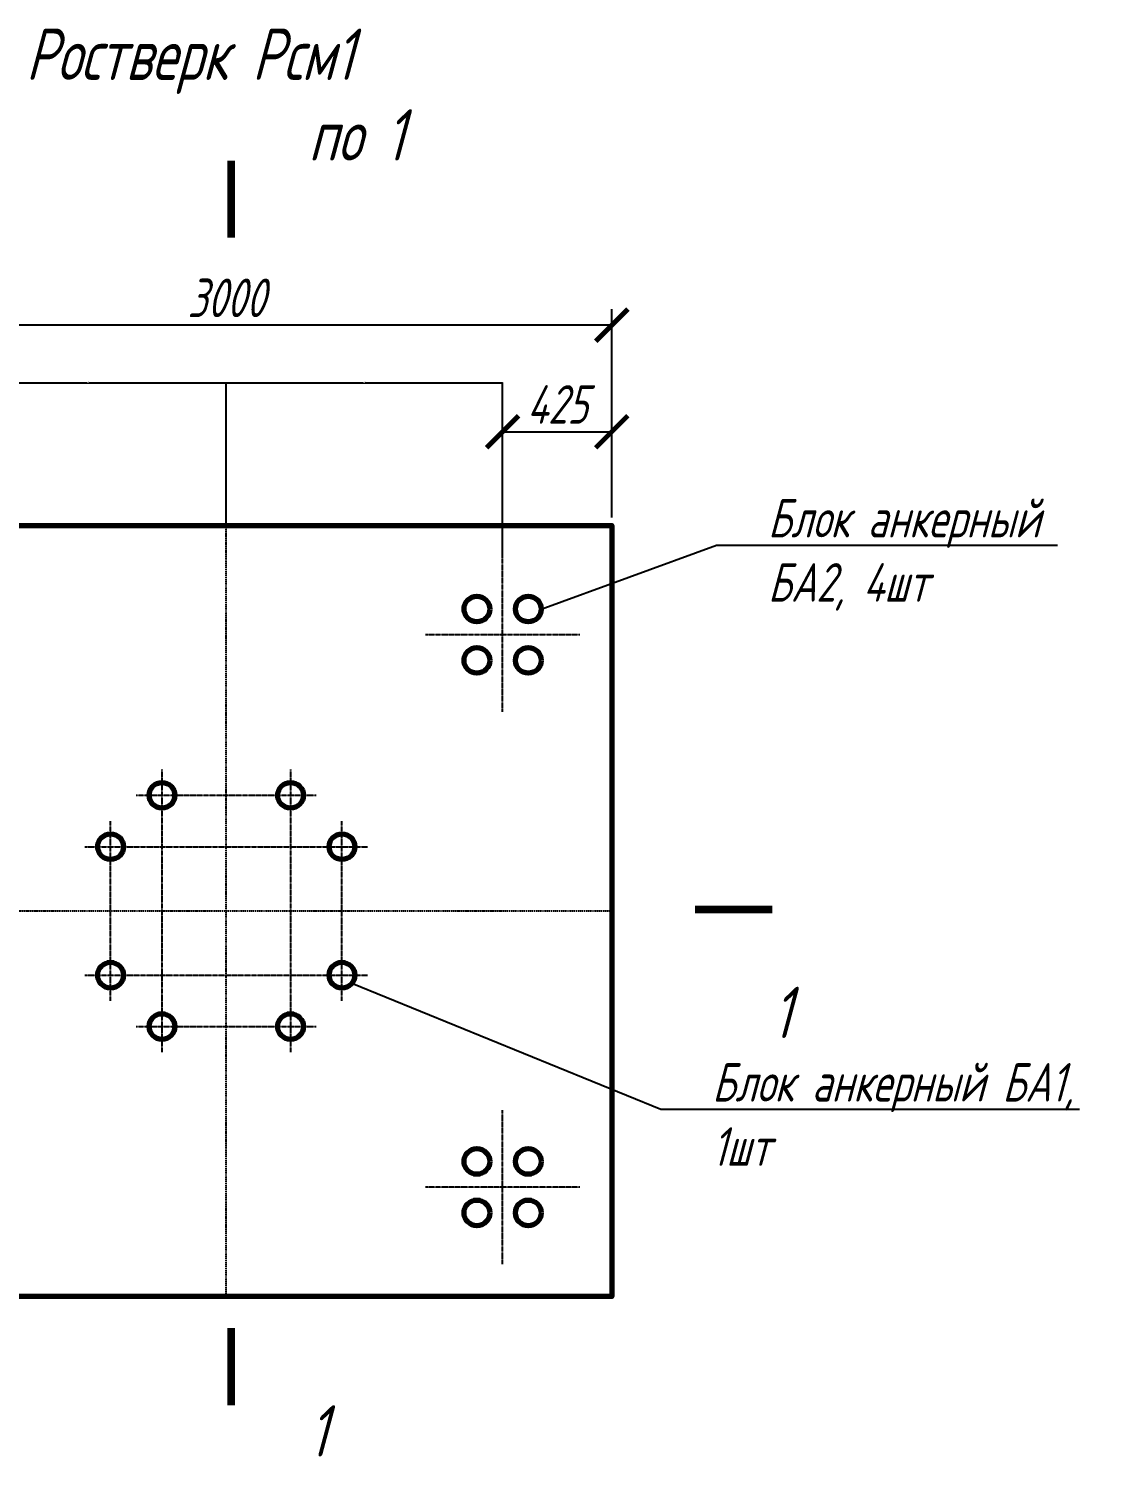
# Model space of a CAD drawing. Header units: millimetres. Extents: x 18535 to 117897, y 11356 to 27315.
# Drawn here: x 26076 to 30285, y 21695 to 27252 of the extents above; entities that cross this region are included whole.
import ezdxf
from ezdxf import colors
from ezdxf.entities.mleader import LeaderData, LeaderLine
from ezdxf.enums import TextEntityAlignment as Align
from ezdxf.math import Vec2, Vec3

# ---------------------------------------------------------------- set-up
doc = ezdxf.new("R2010")
doc.units = ezdxf.units.MM
doc.linetypes.add('ОСЕВАЯ_МЕЛКАЯ', pattern=[8, 5, -1.5, 0, -1.5])
for name, color, linetype, lineweight in [('Dimensions', 1, 'Continuous', 25), ('Обозначения', 102, 'Continuous', 25), ('Основная', 134, 'Continuous', 70)]:
    doc.layers.add(name, color=color, linetype=linetype, lineweight=lineweight)
doc.styles.add('!Жартун', font='simplex.shx', dxfattribs={"width": 0.7, "oblique": 15, "height": 3})
doc.dimstyles.new('!Жартун_размер', dxfattribs={"dimtxt": 3, "dimasz": 2.5, "dimexe": 1.25, "dimexo": 0.625, "dimtad": 1, "dimdec": 0, "dimtxsty": '!Жартун', "dimblk": 'ARCHTICK', "dimcen": 2.5, "dimaunit": 1, "dimadec": 0, "dimazin": 0, "dimtfac": 1, "dimtdec": 0, "dimtix": 1, "dimtmove": 1, "dimatfit": 2, "dimldrblk": 'NONE', "dimfxl": 1, "dimtfill": 1, "dimlwd": 25, "dimarcsym": 0})

# ---------------------------------------------------------------- blocks, each defined once
blk = doc.blocks.new('_ArchTick')
at = {"color": 0, "linetype": 'ByBlock', "const_width": 0.15}
blk.add_lwpolyline([(-0.5, -0.5), (0.5, 0.5)], dxfattribs=at)
blk = doc.blocks.new('*D313')
at = {"layer": 'Defpoints', "color": 0, "transparency": 16777216}
for p in [(26845, 25873.6), (26845, 25318), (25770, 25193)]:
    blk.add_point(p, dxfattribs=at)
at = {"layer": 'Dimensions', "color": 0, "lineweight": -2, "transparency": 16777216}
for p, q in [((25770, 25193.7), (25770, 25874.9)), ((26845, 25318.7), (26845, 25874.9))]:
    blk.add_line(p, q, dxfattribs=at)
at = {"layer": 'Dimensions', "color": 0, "linetype": 'Continuous', "lineweight": 25, "transparency": 16777216}
blk.add_line((25770, 25873.6), (26845, 25873.6), dxfattribs=at)
at = {"layer": 'Dimensions', "color": 0, "lineweight": 25, "transparency": 16777216, "xscale": 2.5, "yscale": 2.5, "zscale": 2.5, "rotation": 180}
blk.add_blockref('_ArchTick', (25770, 25873.6), dxfattribs=at)
at = {"layer": 'Dimensions', "color": 0, "lineweight": 25, "transparency": 16777216, "xscale": 2.5, "yscale": 2.5, "zscale": 2.5}
blk.add_blockref('_ArchTick', (26845, 25873.6), dxfattribs=at)
at = {"layer": 'Dimensions', "color": 0, "transparency": 16777216, "insert": (26307.5, 25875.8), "char_height": 3, "attachment_point": 5, "style": '!Жартун', "bg_fill": 3, "box_fill_scale": 1.1, "bg_fill_color": 256, "bg_fill_true_color": 13158600, "bg_fill_transparency": 0}
blk.add_mtext('1075', dxfattribs=at)
blk = doc.blocks.new('_None')
blk = doc.blocks.new('*D316')
at = {"layer": 'Defpoints', "color": 0, "transparency": 16777216}
for p in [(27920, 25873.6), (26845, 25318), (27920, 25193)]:
    blk.add_point(p, dxfattribs=at)
at = {"layer": 'Dimensions', "color": 0, "lineweight": -2, "transparency": 16777216}
for p, q in [((26845, 25318.7), (26845, 25874.9)), ((27920, 25193.7), (27920, 25874.9))]:
    blk.add_line(p, q, dxfattribs=at)
at = {"layer": 'Dimensions', "color": 0, "linetype": 'Continuous', "lineweight": 25, "transparency": 16777216}
blk.add_line((26845, 25873.6), (27920, 25873.6), dxfattribs=at)
at = {"layer": 'Dimensions', "color": 0, "lineweight": 25, "transparency": 16777216, "xscale": 2.5, "yscale": 2.5, "zscale": 2.5, "rotation": 180}
blk.add_blockref('_ArchTick', (26845, 25873.6), dxfattribs=at)
at = {"layer": 'Dimensions', "color": 0, "lineweight": 25, "transparency": 16777216, "xscale": 2.5, "yscale": 2.5, "zscale": 2.5}
blk.add_blockref('_ArchTick', (27920, 25873.6), dxfattribs=at)
at = {"layer": 'Dimensions', "color": 0, "transparency": 16777216, "insert": (27382.5, 25875.8), "char_height": 3, "attachment_point": 5, "style": '!Жартун', "bg_fill": 3, "box_fill_scale": 1.1, "bg_fill_color": 256, "bg_fill_true_color": 13158600, "bg_fill_transparency": 0}
blk.add_mtext('1075', dxfattribs=at)
blk = doc.blocks.new('*D318')
at = {"layer": 'Defpoints', "color": 0, "transparency": 16777216}
for p in [(28345, 25683), (28345, 25318), (27920, 25193)]:
    blk.add_point(p, dxfattribs=at)
at = {"layer": 'Dimensions', "color": 0, "lineweight": -2, "transparency": 16777216}
for p, q in [((27920, 25224.3), (27920, 25745.5)), ((28345, 25349.3), (28345, 25745.5))]:
    blk.add_line(p, q, dxfattribs=at)
at = {"layer": 'Dimensions', "color": 0, "linetype": 'Continuous', "lineweight": 25, "transparency": 16777216}
blk.add_line((27920, 25683), (28345, 25683), dxfattribs=at)
at = {"layer": 'Dimensions', "color": 0, "lineweight": 25, "transparency": 16777216, "xscale": 125, "yscale": 125, "zscale": 125, "rotation": 180}
blk.add_blockref('_ArchTick', (27920, 25683), dxfattribs=at)
at = {"layer": 'Dimensions', "color": 0, "lineweight": 25, "transparency": 16777216, "xscale": 125, "yscale": 125, "zscale": 125}
blk.add_blockref('_ArchTick', (28345, 25683), dxfattribs=at)
at = {"layer": 'Dimensions', "color": 0, "transparency": 16777216, "insert": (28132.5, 25789.2), "char_height": 150, "attachment_point": 5, "style": '!Жартун', "bg_fill": 3, "box_fill_scale": 1.1, "bg_fill_color": 256, "bg_fill_true_color": 13158600, "bg_fill_transparency": 0}
blk.add_mtext('425', dxfattribs=at)
blk = doc.blocks.new('*D319')
at = {"layer": 'Defpoints', "color": 0, "transparency": 16777216}
for p in [(25345, 26097.7), (25345, 25318), (28345, 25318)]:
    blk.add_point(p, dxfattribs=at)
at = {"layer": 'Dimensions', "color": 0, "lineweight": -2, "transparency": 16777216}
for p, q in [((25345, 25349.3), (25345, 26160.2)), ((28345, 25349.3), (28345, 26160.2))]:
    blk.add_line(p, q, dxfattribs=at)
at = {"layer": 'Dimensions', "color": 0, "linetype": 'Continuous', "lineweight": 25, "transparency": 16777216}
blk.add_line((28345, 26097.7), (25345, 26097.7), dxfattribs=at)
at = {"layer": 'Dimensions', "color": 0, "lineweight": 25, "transparency": 16777216, "xscale": 125, "yscale": 125, "zscale": 125, "rotation": 180}
blk.add_blockref('_ArchTick', (25345, 26097.7), dxfattribs=at)
at = {"layer": 'Dimensions', "color": 0, "lineweight": 25, "transparency": 16777216, "xscale": 125, "yscale": 125, "zscale": 125}
blk.add_blockref('_ArchTick', (28345, 26097.7), dxfattribs=at)
at = {"layer": 'Dimensions', "color": 0, "transparency": 16777216, "insert": (26845, 26203.9), "char_height": 150, "attachment_point": 5, "style": '!Жартун', "bg_fill": 3, "box_fill_scale": 1.1, "bg_fill_color": 256, "bg_fill_true_color": 13158600, "bg_fill_transparency": 0}
blk.add_mtext('3000', dxfattribs=at)

msp = doc.modelspace()

# ---------------------------------------------------------------- linework, layer by layer
at = {"layer": 'Dimensions', "linetype": 'ОСЕВАЯ_МЕЛКАЯ', "ltscale": 0.5}
for p, q in [((28220, 24893), (27620, 24893)), ((27920, 22443), (27920, 23043)), ((28220, 22743), (27620, 22743))]:
    msp.add_line(p, q, dxfattribs=at)
at = {"layer": 'Dimensions', "linetype": 'ОСЕВАЯ_МЕЛКАЯ'}
for points in [[(26845, 22318), (26845, 25318)], [(25345, 23818), (28345, 23818)]]:
    msp.add_lwpolyline(points, dxfattribs=at)
at = {"layer": 'Dimensions', "linetype": 'ОСЕВАЯ_МЕЛКАЯ', "ltscale": 0.5}
for points in [[(26595, 24368), (26595, 23268)], [(27095, 24368), (27095, 23268)], [(26495, 24268), (27195, 24268)], [(26395, 23468), (26395, 24168)], [(27295, 23468), (27295, 24168)], [(26295, 24068), (27395, 24068)], [(26295, 23568), (27395, 23568)], [(26495, 23368), (27195, 23368)]]:
    msp.add_lwpolyline(points, dxfattribs=at)
at = {"layer": 'Обозначения'}
for points in [[(26864.6, 26438, 30, 30, 0), (26864.6, 26738, 30, 30, 0), (26864.6, 26638, 0, 40, 0), (27064.6, 26638, 0, 0, 0), (27364.6, 26638, 0, 0, 0)], [(28668.9, 23823.1, 30, 30, 0), (28968.9, 23823.1, 30, 30, 0), (28868.9, 23823.1, 0, 40, 0), (28868.9, 23623.1, 0, 0, 0), (28868.9, 23323.1, 0, 0, 0)], [(26864.6, 22194.3, 30, 30, 0), (26864.6, 21894.3, 30, 30, 0), (26864.6, 21994.3, 0, 40, 0), (27064.6, 21994.3, 0, 0, 0), (27364.6, 21994.3, 0, 0, 0)]]:
    msp.add_lwpolyline(points, format="xyseb", dxfattribs=at)
at = {"layer": 'Основная'}
msp.add_lwpolyline([(25345, 25318), (28345, 25318), (28345, 22318), (25345, 22318)], close=True, dxfattribs=at)
for centre in [(27820, 24993), (28020, 24993), (27820, 24793), (28020, 24793), (26595, 24268), (27095, 24268), (26395, 24068), (27295, 24068), (26395, 23568), (27295, 23568), (26595, 23368), (27095, 23368), (27820, 22843), (28020, 22843), (27820, 22643), (28020, 22643)]:
    msp.add_circle(centre, 50, dxfattribs=at)

# ---------------------------------------------------------------- texts
at = {"insert": (25008.1, 27252), "char_height": 200, "attachment_point": 1, "style": '!Жартун'}
msp.add_mtext_dynamic_manual_height_columns('\\pi1057.12848;Ростверк Рсм1', width=3734.513, gutter_width=750, heights=[0], dxfattribs=at)
at = {"layer": 'Обозначения', "style": '!Жартун', "oblique": 15, "width": 0.7}
msp.add_text('по 1', height=200, dxfattribs=at).set_placement((27164.6, 26738))
for p in [(28968.9, 23523.1), (27164.6, 21894.3)]:
    msp.add_text('1', height=200, dxfattribs=at).set_placement(p, align=Align.TOP_LEFT)

# ---------------------------------------------------------------- leaders
at = {"layer": 'Обозначения'}
ml = msp.add_multileader_mtext('Standard', dxfattribs=at)
ml.set_content('Блок анкерный БА1,\\P1шт', color=256, style='!Жартун')
ml.set_leader_properties()
ml.set_arrow_properties(name='NONE')
ml.build(insert=Vec2(0, 0))
ml.multileader.update_dxf_attribs({"text_left_attachment_type": 6, "text_right_attachment_type": 6, "dogleg_length": 2, "arrow_head_size": 125, "scale": 50})
ctx = ml.context
ctx.base_point, ctx.scale, ctx.char_height, ctx.arrow_head_size, ctx.landing_gap_size, ctx.plane_origin = Vec3(28635.1, 23046.1), 50, 150, 125, 100, Vec3(27324.5, 24027.7)
ctx.left_attachment, ctx.right_attachment = 6, 6
notes = []
notes.append((ctx, [(0, (1, 1, 0), (28535.1, 23046.1), (1, 0), 100, [(0, [(27333.7, 23536.4)], 0, [])])]))
ctx.mtext.insert, ctx.mtext.width, ctx.mtext.flow_direction = Vec3(28735.1, 23226.1), 1708.369, 5
for ctx, leaders in notes:
    for number, flags, end, landing, length, lines in leaders:
        leader = LeaderData()
        leader.index, (leader.has_last_leader_line, leader.has_dogleg_vector, leader.attachment_direction) = number, flags
        leader.last_leader_point, leader.dogleg_vector, leader.dogleg_length = Vec3(end), Vec3(landing), length
        for number, points, colour, breaks in lines:
            line = LeaderLine()
            line.index, line.vertices, line.color, line.breaks = number, Vec3.list(points), colors.encode_raw_color(colour), breaks
            leader.lines.append(line)
        ctx.leaders.append(leader)

# ---------------------------------------------------------------- next in the draw order: dimensions: what is measured, and where the dimension line sits
at = {"layer": 'Dimensions'}
dim = msp.add_linear_dim(base=(26845, 25873.6), p1=(25770, 25193), p2=(26845, 25318), dimstyle='!Жартун_размер', dxfattribs=at)
dim.commit()
dim.dimension.update_dxf_attribs({"geometry": '*D313', "text_midpoint": (26307.5, 25875.8)})

# ---------------------------------------------------------------- next in the draw order: dimensions: what is measured, and where the dimension line sits
dim = msp.add_linear_dim(base=(27920, 25873.6), p1=(26845, 25318), p2=(27920, 25193), dimstyle='!Жартун_размер', dxfattribs=at)
dim.commit()
dim.dimension.update_dxf_attribs({"geometry": '*D316', "text_midpoint": (27382.5, 25875.8)})

# ---------------------------------------------------------------- next in the draw order: dimensions: what is measured, and where the dimension line sits
dim = msp.add_linear_dim(base=(28345, 25683), p1=(27920, 25193), p2=(28345, 25318), dimstyle='!Жартун_размер', dxfattribs=at)
dim.commit()
dim.dimension.update_dxf_attribs({"geometry": '*D318', "text_midpoint": (28132.5, 25789.2)})

# ---------------------------------------------------------------- next in the draw order: linework, layer by layer
at = {"layer": 'Dimensions', "linetype": 'ОСЕВАЯ_МЕЛКАЯ', "ltscale": 0.5}
msp.add_line((27920, 24593), (27920, 25193), dxfattribs=at)

# ---------------------------------------------------------------- next in the draw order: dimensions: what is measured, and where the dimension line sits
at = {"layer": 'Dimensions'}
dim = msp.add_linear_dim(base=(25345, 26097.7), p1=(28345, 25318), p2=(25345, 25318), dimstyle='!Жартун_размер', dxfattribs=at)
dim.commit()
dim.dimension.update_dxf_attribs({"geometry": '*D319', "text_midpoint": (26845, 26203.9)})

# ---------------------------------------------------------------- next in the draw order: leaders
at = {"layer": 'Обозначения'}
ml = msp.add_multileader_mtext('Standard', dxfattribs=at)
ml.set_content('Блок анкерный ^JБА2, 4шт', color=256, style='!Жартун')
ml.set_leader_properties()
ml.set_arrow_properties(name='NONE')
ml.build(insert=Vec2(0, 0))
ml.multileader.update_dxf_attribs({"text_left_attachment_type": 6, "text_right_attachment_type": 6, "dogleg_length": 2, "arrow_head_size": 125, "scale": 50})
ctx = ml.context
ctx.base_point, ctx.scale, ctx.char_height, ctx.arrow_head_size, ctx.landing_gap_size, ctx.plane_origin = Vec3(28852.1, 25241.7), 50, 150, 125, 100, Vec3(28070, 24993)
ctx.left_attachment, ctx.right_attachment = 6, 6
notes = []
notes.append((ctx, [(0, (1, 1, 0), (28752.1, 25241.7), (1, 0), 100, [(0, [(28070, 24993)], 0, [])])]))
ctx.mtext.insert, ctx.mtext.flow_direction = Vec3(28952.1, 25421.7), 5
for ctx, leaders in notes:
    for number, flags, end, landing, length, lines in leaders:
        leader = LeaderData()
        leader.index, (leader.has_last_leader_line, leader.has_dogleg_vector, leader.attachment_direction) = number, flags
        leader.last_leader_point, leader.dogleg_vector, leader.dogleg_length = Vec3(end), Vec3(landing), length
        for number, points, colour, breaks in lines:
            line = LeaderLine()
            line.index, line.vertices, line.color, line.breaks = number, Vec3.list(points), colors.encode_raw_color(colour), breaks
            leader.lines.append(line)
        ctx.leaders.append(leader)

doc.saveas('drawing.dxf')
